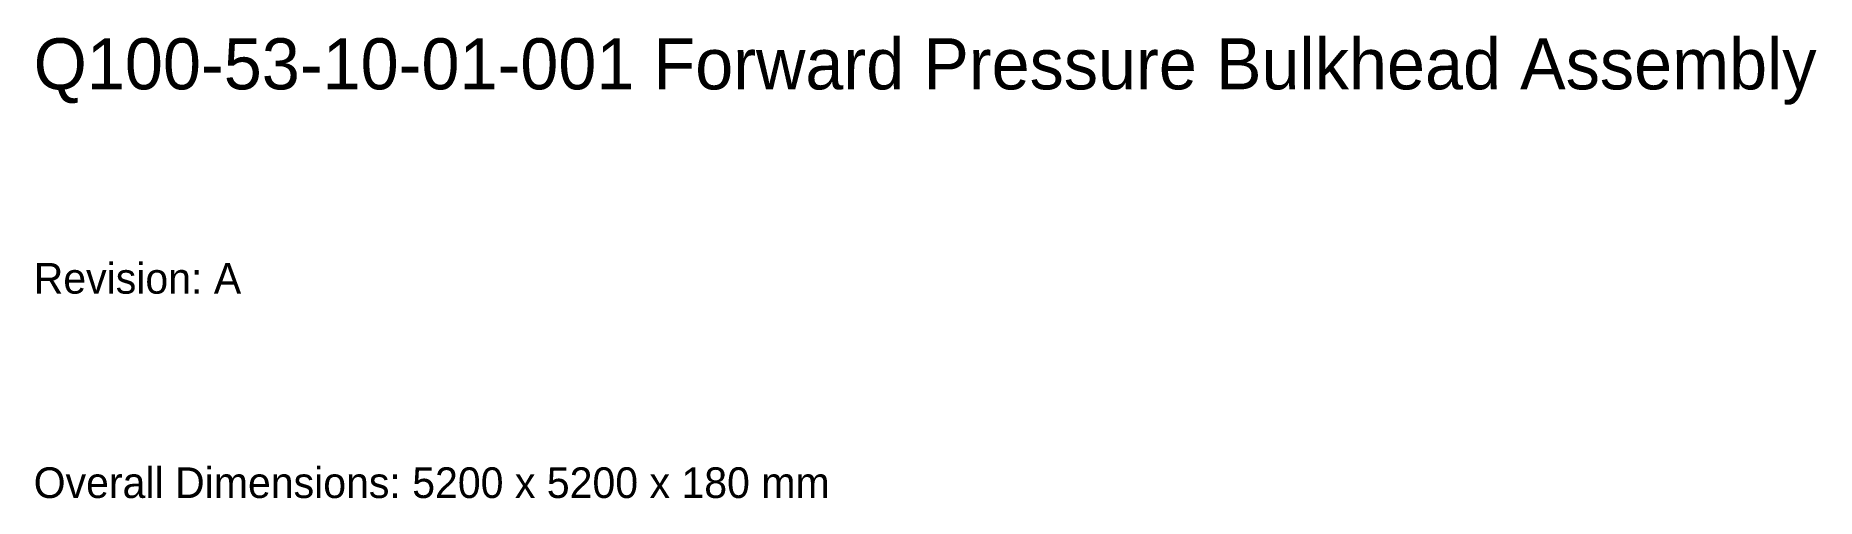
# Model space of a CAD drawing. Extents: x 100 to 274, y 60 to 105.
import ezdxf

# ---------------------------------------------------------------- set-up
doc = ezdxf.new("R2010")
doc.units = 0

msp = doc.modelspace()

# ---------------------------------------------------------------- texts
for s, height, p in [('Q100-53-10-01-001 Forward Pressure Bulkhead Assembly', 5, (100, 100)), ('Revision: A', 3, (100, 80)), ('Overall Dimensions: 5200 x 5200 x 180 mm', 3, (100, 60))]:
    msp.add_text(s, height=height).set_placement(p)

doc.saveas('drawing.dxf')
